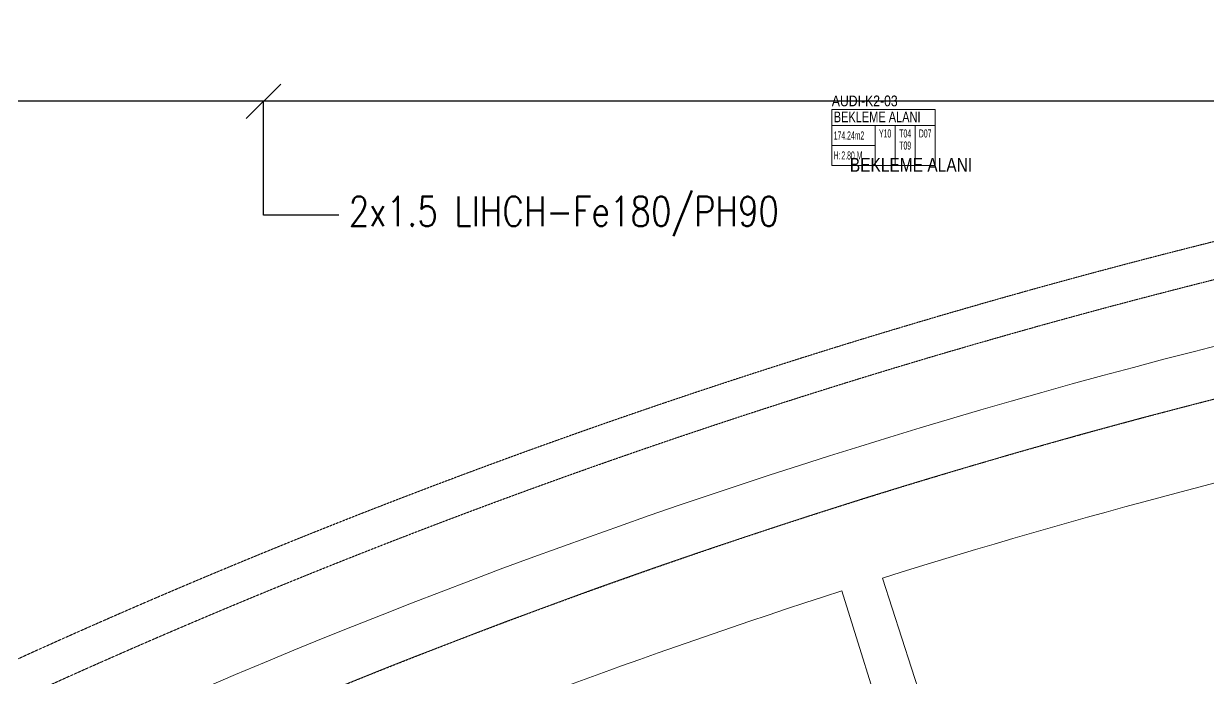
# Model space of a CAD drawing. Extents: x -2749 to 23780, y -1311 to 8245.
# Drawn here: x 13932 to 15042, y 1700 to 2313 of the extents above; entities that cross this region are included whole.
import ezdxf
from ezdxf.enums import TextEntityAlignment as Align

# ---------------------------------------------------------------- set-up
doc = ezdxf.new("R2010")
doc.units = 0
doc.header["$MEASUREMENT"] = 0
doc.linetypes.add('DOT2', pattern=[0.125, 0, -0.125])
doc.linetypes.add('HIDDEN', pattern=[0.375, 0.25, -0.125])
doc.layers.get('0').update_dxf_attribs({"color": 9, "lineweight": 9})
for name, color, linetype, lineweight in [('20', 9, 'DOT2', 9), ('21', 9, 'Continuous', 9), ('40', 9, 'Continuous', 9), ('40B', 9, 'Continuous', 9), ('E-MODÜL HATTI', 6, 'Continuous', 30), ('E-YAZI', 7, 'Continuous', 30), ('Y-MAHAL', 251, 'Continuous', 13)]:
    doc.layers.add(name, color=color, linetype=linetype, lineweight=lineweight)
doc.styles.add('Arial', font='arial.ttf', dxfattribs={"height": 2.5})
doc.styles.add('E-YAZI', font='txttw.shx')
doc.styles.add('MuuM_TEXT-STANDART', font='ARIALN.TTF')

# ---------------------------------------------------------------- blocks, each defined once
blk = doc.blocks.new('0_roomno2-flat-2')
at = {"layer": '21'}
blk.add_lwpolyline([(96.9, -52.5), (0, -52.5), (0, 0), (96.9, 0)], close=True, dxfattribs=at)
for points in [[(0, -15), (96.9, -15)], [(40.6, -15), (40.6, -52.5)], [(59.4, -15), (59.4, -52.5)], [(78.1, -15), (78.1, -52.5)], [(0, -33.8), (40.6, -33.8)]]:
    blk.add_lwpolyline(points, dxfattribs=at)
at = {"layer": '21', "style": 'MuuM_TEXT-STANDART', "width": 0.6}
blk.add_text('H:', height=7.5, dxfattribs=at).set_placement((1.8, -43), align=Align.MIDDLE_LEFT)
at = {"layer": '21', "style": 'Arial'}
blk.add_attdef('ODANO', (0, 5.9), '', height=10, dxfattribs=at)
blk.add_attdef('MEKANADI', text='', height=10, dxfattribs=at).set_placement((1.8, -15), align=Align.BOTTOM_LEFT)
at = {"layer": '21', "style": 'MuuM_TEXT-STANDART', "width": 0.6}
for tag, p in [('M2', (1.8, -24.4)), ('TEMIZTAVANYUKSEKLIGI', (9, -43))]:
    blk.add_attdef(tag, text='', height=7.5, dxfattribs=at).set_placement(p, align=Align.MIDDLE_LEFT)
for tag, p in [('YER01', (50, -22.5)), ('TAVAN01', (68.8, -22.5)), ('DUVAR01', (87.5, -22.5)), ('YER02', (50, -33.8)), ('TAVAN02', (68.8, -33.8)), ('DUVAR02', (87.5, -33.8)), ('YER03', (50, -45)), ('TAVAN03', (68.8, -45)), ('DUVAR03', (87.5, -45))]:
    blk.add_attdef(tag, text='', height=7.5, dxfattribs=at).set_placement(p, align=Align.MIDDLE_CENTER)
blk = doc.blocks.new('p-2. kat planı')
at = {"layer": '20', "linetype": 'HIDDEN'}
blk.add_lwpolyline([(16671.5, 2158, 0.152192), (13054.4, 1065.3, 0.152192)], format="xyb", dxfattribs=at)
at = {"layer": '40'}
blk.add_lwpolyline([(13054.4, 704.1, -0.030791), (13682.8, 1104.5), (13576.5, 1296.5, -0.024013), (14116.8, 1562.7), (14175.2, 1427), (14212.1, 1442.8), (14154.1, 1578.7, -0.023167), (14698.6, 1781.8), (14742.7, 1640.8), (14781.9, 1653.3), (14736.7, 1793.9, -0.023228), (15300.1, 1942.4), (15330.5, 1797.9), (15369.8, 1806.2), (15339.2, 1950.7, -0.024001), (15933.8, 2044.8), (15957.6, 1826.7, -0.029535), (16671.4, 1862.4), (16671.4, 2206.1), (16650.5, 2206.1, 0.149972), (13055.9, 1124), (13054.4, 1124)], format="xyb", close=True, dxfattribs=at)
at = {"layer": '40B'}
blk.add_lwpolyline([(13052.5, 1837.5), (13052.5, 1065.5), (13054.4, 1065.5, -0.152186), (16671.4, 2158.2), (16671.4, 2226.1), (16672.5, 2226.1), (16672.5, 2372.5), (15945, 2372.5), (15945, 2365), (14187.5, 2363), (14187.5, 2825), (13845, 2825), (13845, 1845), (13845, 1837.5)], format="xyb", close=True, dxfattribs=at)
ref = blk.add_blockref('0_roomno2-flat-2', (14689.2, 2232.8))
ref.add_attrib('ODANO', 'AUDI-K2-03', dxfattribs={"layer": '21', "height": 10, "style": 'MuuM_TEXT-STANDART'}).set_placement((14689.2, 2232.8), align=Align.BOTTOM_LEFT)
ref.add_attrib('MEKANADI', 'BEKLEME ALANI', dxfattribs={"layer": '21', "height": 10, "style": 'MuuM_TEXT-STANDART', "width": 0.9}).set_placement((14691, 2217.8), align=Align.BOTTOM_LEFT)
ref.add_attrib('M2', '174.24m2', dxfattribs={"layer": '21', "height": 7.5, "style": 'MuuM_TEXT-STANDART', "width": 0.6}).set_placement((14691, 2208.4), align=Align.MIDDLE_LEFT)
ref.add_attrib('TEMIZTAVANYUKSEKLIGI', '2.80 M', dxfattribs={"layer": '21', "height": 7.5, "style": 'MuuM_TEXT-STANDART', "width": 0.6}).set_placement((14698.2, 2189.7), align=Align.MIDDLE_LEFT)
ref.add_attrib('YER01', 'Y10', dxfattribs={"layer": '21', "height": 7.5, "style": 'MuuM_TEXT-STANDART', "width": 0.6}).set_placement((14739.2, 2210.3), align=Align.MIDDLE_CENTER)
ref.add_attrib('TAVAN01', 'T04', dxfattribs={"layer": '21', "height": 7.5, "style": 'MuuM_TEXT-STANDART', "width": 0.6}).set_placement((14758, 2210.3), align=Align.MIDDLE_CENTER)
ref.add_attrib('DUVAR01', 'D07', dxfattribs={"layer": '21', "height": 7.5, "style": 'MuuM_TEXT-STANDART', "width": 0.6}).set_placement((14776.7, 2210.3), align=Align.MIDDLE_CENTER)
ref.add_attrib('TAVAN02', 'T09', dxfattribs={"layer": '21', "height": 7.5, "style": 'MuuM_TEXT-STANDART', "width": 0.6}).set_placement((14758, 2199), align=Align.MIDDLE_CENTER)

msp = doc.modelspace()

# ---------------------------------------------------------------- linework, layer by layer
at = {"layer": '20', "linetype": 'HIDDEN'}
for points in [[(13074.5, 1250.5, -0.146575), (16650.5, 2301.4, -0.146575)], [(13074.5, 1209.1, -0.147553), (16652.5, 2266.7)]]:
    msp.add_lwpolyline(points, format="xyb", dxfattribs=at)
at = {"layer": 'E-MODÜL HATTI', "ltscale": 50}
msp.add_line((16548.1, 2240.4), (13900.3, 2240.4), dxfattribs=at)
at = {"layer": 'E-YAZI', "color": 3}
for p, q in [((14172.9, 2256.5), (14140.5, 2224.2)), ((14156.7, 2133.8), (14156.7, 2240.4)), ((14227.2, 2133.8), (14156.7, 2133.8))]:
    msp.add_line(p, q, dxfattribs=at)

# ---------------------------------------------------------------- block references
msp.add_blockref('p-2. kat planı', (0, 0))

# ---------------------------------------------------------------- texts
at = {"layer": 'E-YAZI', "color": 3, "style": 'E-YAZI', "width": 0.8}
msp.add_text('2x1.5 LIHCH-Fe180/PH90', height=28, dxfattribs=at).set_placement((14236.5, 2123.4))
at = {"layer": 'Y-MAHAL', "style": 'Arial', "width": 0.8}
msp.add_text('BEKLEME ALANI', height=13, dxfattribs=at).set_placement((14763.4, 2180.9), align=Align.MIDDLE)

doc.saveas('drawing.dxf')
